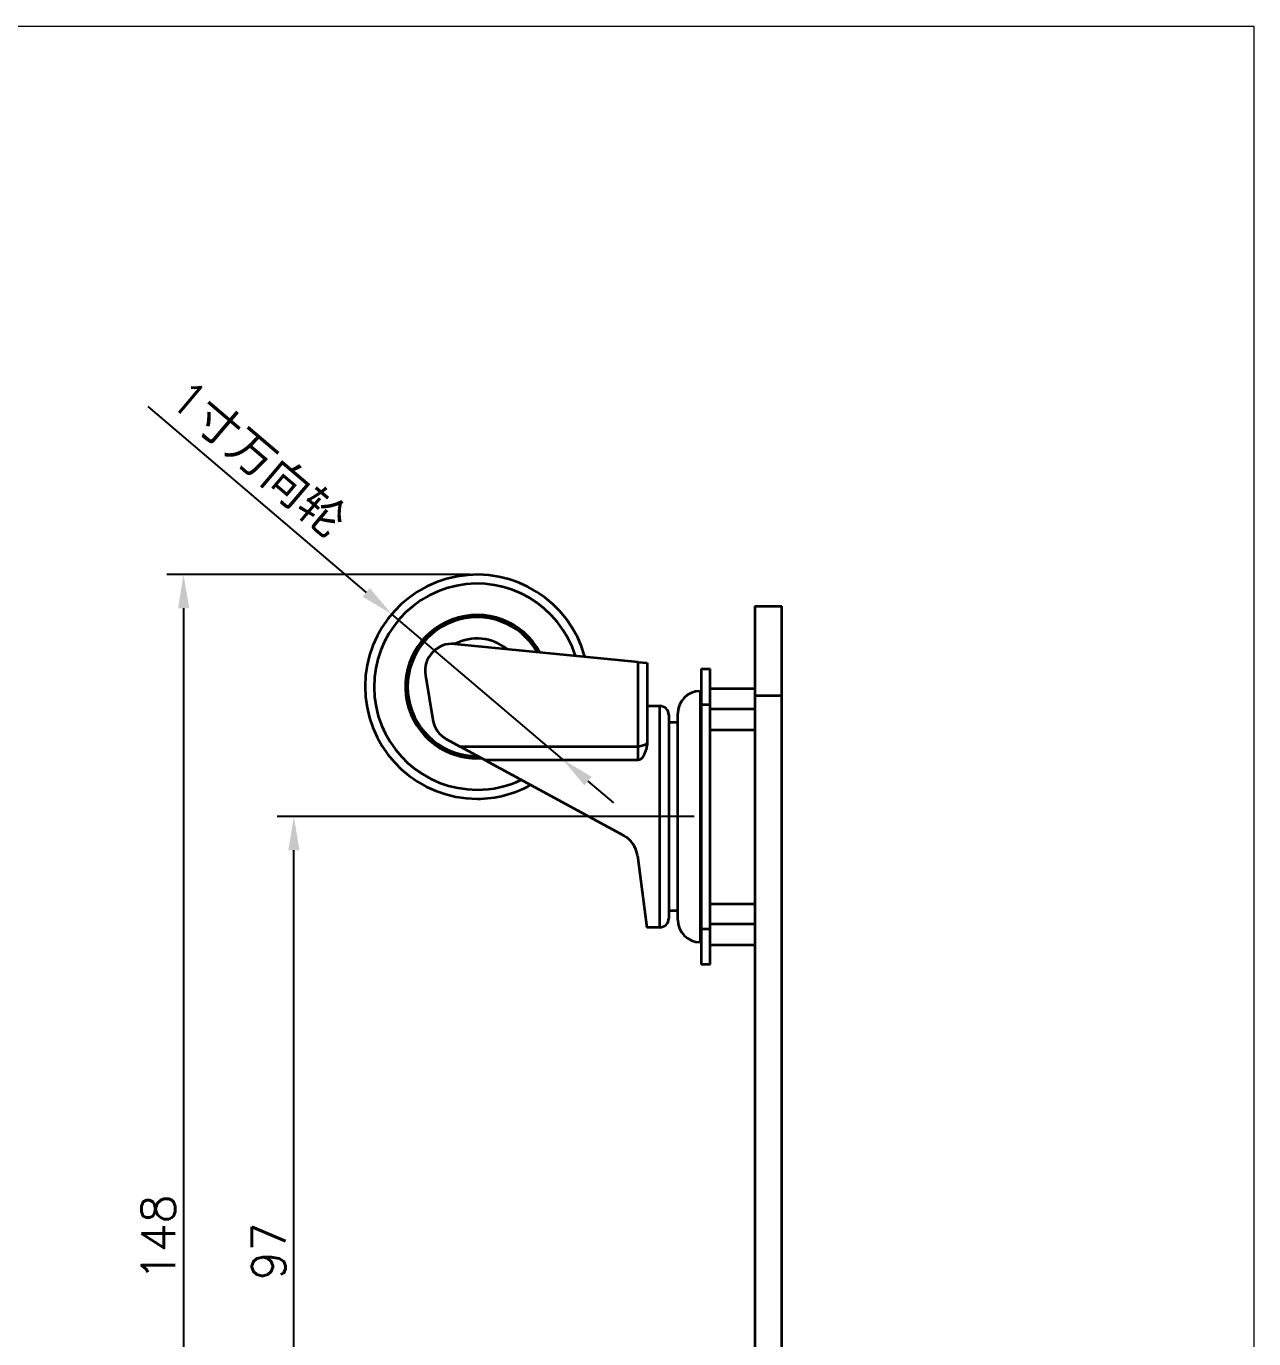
# Model space of a CAD drawing. Header units: millimetres. Extents: x 3171 to 3496, y 686 to 979.
# Drawn here: x 3358.7 to 3495.8, y 832.8 to 979.2 of the extents above; entities that cross this region are included whole.
import ezdxf

# ---------------------------------------------------------------- set-up
doc = ezdxf.new("R2010")
doc.units = ezdxf.units.MM
doc.header["$LTSCALE"] = 0.5
for name, color, linetype, lineweight in [('尺寸线', 3, 'Continuous', 13), ('波浪线', 3, 'Continuous', 18), ('粗实线', 7, 'Continuous', 35)]:
    doc.layers.add(name, color=color, linetype=linetype, lineweight=lineweight)
doc.styles.add('数字和字母', font='romans.shx')
doc.dimstyles.new('轮趣标注1比1', dxfattribs={"dimscale": 1.5, "dimtxt": 2.5, "dimasz": 2.5, "dimexe": 1.25, "dimexo": 0.5, "dimtad": 1, "dimdec": 1, "dimdsep": 46, "dimtxsty": '数字和字母', "dimcen": 2.5, "dimadec": 0, "dimazin": 2, "dimtfac": 1, "dimtmove": 0, "dimatfit": 3, "dimfxl": 1, "dimtolj": 1, "dimarcsym": 0})

# ---------------------------------------------------------------- blocks, each defined once
blk = doc.blocks.new('*D69')
at = {"layer": 'Defpoints', "color": 0}
for p in [(3388.61, 891.06), (3434.06, 891.06), (3420.06, 794.06)]:
    blk.add_point(p, dxfattribs=at)
at = {"layer": '尺寸线', "color": 0, "lineweight": -2}
for p, q in [((3433.31, 891.06), (3386.74, 891.06)), ((3388.61, 797.81), (3388.61, 887.31)), ((3419.31, 794.06), (3386.74, 794.06))]:
    blk.add_line(p, q, dxfattribs=at)
at = {"layer": '尺寸线', "color": 0}
for points in [[(3389.24, 887.31), (3387.99, 887.31), (3388.61, 891.06)], [(3387.99, 797.81), (3389.24, 797.81), (3388.61, 794.06)]]:
    blk.add_solid(points, dxfattribs=at)
at = {"layer": '尺寸线', "color": 0, "insert": (3385.8, 842.56), "char_height": 3.75, "attachment_point": 5, "rotation": 90, "style": '数字和字母'}
blk.add_mtext('\\A1;97', dxfattribs=at)
blk = doc.blocks.new('*D70')
at = {"layer": 'Defpoints', "color": 0}
for p in [(3409.06, 918.06), (3376.3, 770.11), (3420.06, 770.11)]:
    blk.add_point(p, dxfattribs=at)
at = {"layer": '尺寸线', "color": 0, "lineweight": -2}
for p, q in [((3408.31, 918.06), (3374.43, 918.06)), ((3376.3, 914.31), (3376.3, 773.86)), ((3419.31, 770.11), (3374.43, 770.11))]:
    blk.add_line(p, q, dxfattribs=at)
at = {"layer": '尺寸线', "color": 0}
for points in [[(3376.93, 914.31), (3375.68, 914.31), (3376.3, 918.06)], [(3375.68, 773.86), (3376.93, 773.86), (3376.3, 770.11)]]:
    blk.add_solid(points, dxfattribs=at)
at = {"layer": '尺寸线', "color": 0, "insert": (3373.49, 844.08), "char_height": 3.75, "attachment_point": 5, "rotation": 90, "style": '数字和字母'}
blk.add_mtext('\\A1;148', dxfattribs=at)
blk = doc.blocks.new('*D71')
at = {"layer": 'Defpoints', "color": 0}
for p in [(3399.54, 913.65), (3418.59, 897.46)]:
    blk.add_point(p, dxfattribs=at)
at = {"layer": '尺寸线', "color": 0, "lineweight": -2}
for p, q in [((3372.3, 936.81), (3396.68, 916.08)), ((3418.59, 897.46), (3399.54, 913.65)), ((3421.44, 895.03), (3424.3, 892.6))]:
    blk.add_line(p, q, dxfattribs=at)
at = {"layer": '尺寸线', "color": 0}
for points in [[(3396.28, 915.61), (3397.09, 916.56), (3399.54, 913.65)], [(3421.85, 895.51), (3421.04, 894.56), (3418.59, 897.46)]]:
    blk.add_solid(points, dxfattribs=at)
at = {"layer": '尺寸线', "color": 0, "insert": (3384.56, 930.87), "char_height": 3.75, "attachment_point": 5, "rotation": 319.6304, "style": '数字和字母'}
blk.add_mtext('\\A1;1\\f宋体|b0|i0|c134|p2;寸万向轮', dxfattribs=at)

msp = doc.modelspace()

# ---------------------------------------------------------------- linework, layer by layer
at = {"layer": '波浪线'}
msp.add_lwpolyline([(3171.31, 979.24), (3495.75, 979.24), (3495.75, 686.38), (3171.31, 686.38)], close=True, dxfattribs=at)
at = {"layer": '粗实线'}
for p, q in [((3440.06, 914.56), (3443.06, 914.56)), ((3440.06, 914.56), (3440.06, 904.56)), ((3443.06, 904.56), (3443.06, 914.56)), ((3427.06, 908.31), (3406.55, 910.32)), ((3427.06, 908.31), (3428.06, 908.21)), ((3427.06, 898.89), (3427.06, 908.31)), ((3428.06, 908.21), (3428.06, 899.3)), ((3403.3, 906.85), (3404.12, 901.85)), ((3434.06, 907.56), (3435.06, 907.56)), ((3434.06, 907.56), (3434.06, 903.56)), ((3435.06, 903.56), (3435.06, 907.56)), ((3434.06, 905.06), (3433.96, 905.06)), ((3433.96, 905.06), (3433.96, 891.06)), ((3435.06, 905.35), (3440.06, 905.35)), ((3434.06, 903.56), (3434.06, 878.56)), ((3434.06, 903.56), (3435.06, 903.56)), ((3435.06, 878.56), (3435.06, 903.56)), ((3440.06, 904.56), (3440.06, 807.32)), ((3440.06, 904.56), (3443.06, 904.56)), ((3443.06, 800.91), (3443.06, 904.56)), ((3428.06, 903.41), (3429.46, 903.41)), ((3429.46, 878.71), (3429.46, 903.41)), ((3430.46, 902.41), (3430.46, 879.71)), ((3431.46, 891.06), (3431.46, 902.56)), ((3440.06, 903.06), (3435.06, 903.06)), ((3431.46, 901.56), (3430.46, 901.56)), ((3435.06, 900.76), (3440.06, 900.76)), ((3405.65, 899.7), (3407.14, 898.89)), ((3409.96, 897.36), (3407.14, 898.89)), ((3407.14, 898.89), (3427.06, 898.89)), ((3427.06, 897.36), (3427.06, 898.89)), ((3409.96, 897.36), (3425.43, 888.97)), ((3427.06, 897.36), (3409.96, 897.36)), ((3431.46, 879.56), (3431.46, 891.06)), ((3433.96, 891.06), (3433.96, 877.06)), ((3426.97, 886.72), (3428.01, 878.71)), ((3431.46, 880.56), (3430.46, 880.56)), ((3435.06, 881.35), (3440.06, 881.35)), ((3429.46, 878.71), (3428.01, 878.71)), ((3440.06, 879.06), (3435.06, 879.06)), ((3434.06, 878.56), (3434.06, 874.56)), ((3434.06, 878.56), (3435.06, 878.56)), ((3435.06, 874.56), (3435.06, 878.56)), ((3434.06, 877.06), (3433.96, 877.06)), ((3435.06, 876.76), (3440.06, 876.76)), ((3435.06, 874.56), (3434.06, 874.56))]:
    msp.add_line(p, q, dxfattribs=at)
for centre, radius, start, end in [((3409.06, 905.56), 12.5, 15.4708, 270), ((3409.06, 905.56), 11.5, 17.4055, 270), ((3409.06, 905.56), 8, 28.5933, 273.6467), ((3409.06, 905.56), 7.75, 29.8596, 270.5708), ((3409.06, 905.56), 5.37, 51.3322, 117.4253), ((3406.26, 907.34), 3, 84.3788, 189.3311), ((3433.96, 902.56), 2.5, 90, 179.9263), ((3429.46, 902.41), 1, 0, 90), ((3407.08, 902.34), 3, 189.3311, 241.5166), ((3409.06, 905.56), 11.5, 270, 295.4228), ((3409.06, 905.56), 12.5, 270, 298.6981), ((3423.99, 886.33), 3, 7.3702, 61.5166), ((3429.46, 879.71), 1, 270, 359.9395), ((3433.96, 879.56), 2.5, 180.0462, 270)]:
    msp.add_arc(centre, radius, start, end, dxfattribs=at)
for points, knots in [([(3428.06, 899.3), (3428.06, 899.23), (3428.03, 899), (3427.91, 898.52), (3427.73, 898.01), (3427.49, 897.62), (3427.31, 897.43), (3427.15, 897.36), (3427.06, 897.36)], [0, 0, 0, 0, 0.097656, 0.334659, 0.694, 0.807891, 0.905595, 1, 1, 1, 1]), ([(3427.06, 898.89), (3427.16, 898.89), (3427.46, 898.97), (3427.7, 899.06), (3427.97, 899.19), (3428.06, 899.29), (3428.06, 899.3)], [0, 0, 0, 0, 0.184967, 0.5549, 0.5549, 1, 1, 1, 1])]:
    msp.add_open_spline(points, degree=3, knots=knots, dxfattribs=at)

# ---------------------------------------------------------------- dimensions: what is measured, and where the dimension line sits
at = {"layer": '尺寸线'}
dim = msp.add_diameter_dim_2p(p1=(3418.59, 897.46), p2=(3399.54, 913.65), text='1\\f宋体|b0|i0|c134|p2;寸万向轮', dimstyle='轮趣标注1比1', override={"dimtxsty": '数字和字母'}, dxfattribs=at)
dim.commit()
dim.dimension.update_dxf_attribs({"geometry": '*D71', "text_midpoint": (3382.35, 928.27), "dimtype": 163})
for base, p1, p2, picture, middle in [((3376.3018, 770.1064), (3409.0622, 918.057), (3420.0622, 770.1064), '*D70', (3373.4893, 844.0817)), ((3388.61, 891.06), (3420.06, 794.06), (3434.06, 891.06), '*D69', (3385.8, 842.56))]:
    dim = msp.add_linear_dim(base=base, p1=p1, p2=p2, angle=90, dimstyle='轮趣标注1比1', dxfattribs=at)
    dim.commit()
    dim.dimension.update_dxf_attribs({"geometry": picture, "text_midpoint": middle})

doc.saveas('drawing.dxf')
